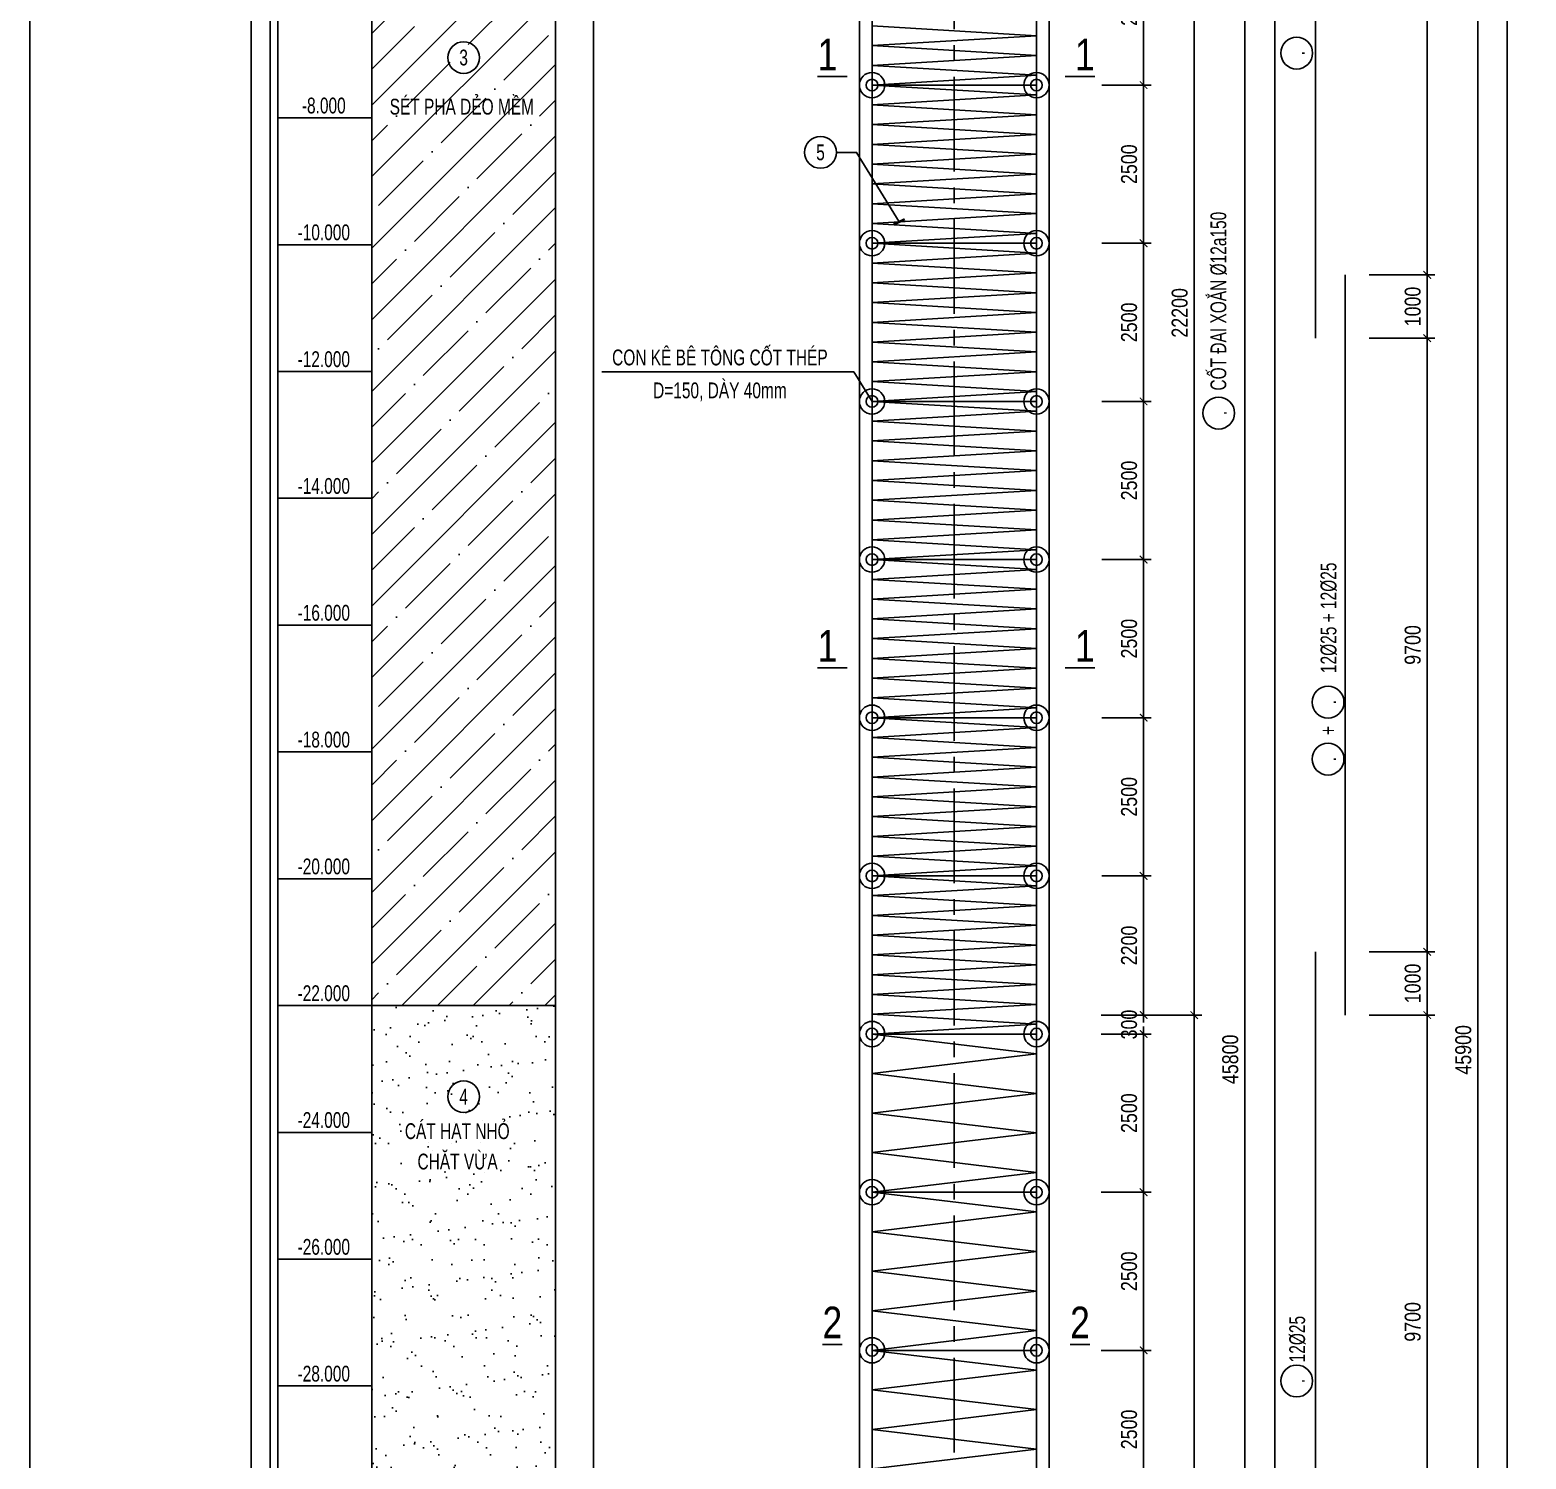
# Model space of a CAD drawing. Extents: x 171424 to 249266, y 74893 to 149166.
# Drawn here: x 216399 to 222313, y 136480 to 142127 of the extents above; entities that cross this region are included whole.
import ezdxf
from ezdxf.enums import TextEntityAlignment as Align

# ---------------------------------------------------------------- set-up
doc = ezdxf.new("R2010")
doc.units = 0
doc.header["$LTSCALE"] = 500
doc.header["$MEASUREMENT"] = 0
doc.header["$PDMODE"] = 3
doc.linetypes.add('CENTER2', pattern=[1.125, 0.75, -0.125, 0.125, -0.125])
doc.layers.get('0').update_dxf_attribs({"linetype": 'CONTINUOUS'})
doc.layers.get('DEFPOINTS').update_dxf_attribs({"linetype": 'CONTINUOUS'})
for name, color, linetype in [('01.CDC.AXIS', 160, 'CENTER2'), ('02.CDC.DIM', 1, 'CONTINUOUS'), ('03.CDC.BORDER', 3, 'CONTINUOUS'), ('05.CDC.STEEL', 4, 'CONTINUOUS'), ('06.CDC.TEXT', 2, 'CONTINUOUS'), ('10.CDC.HATCH', 9, 'CONTINUOUS'), ('11.CDC.NOTE', 8, 'CONTINUOUS'), ('CDC-KHUNGTEN', 7, 'CONTINUOUS'), ('CDC.10.HATCH', 9, 'CONTINUOUS')]:
    doc.layers.add(name, color=color, linetype=linetype)
doc.styles.add('ARIAL', font='arial.ttf', dxfattribs={"width": 0.8})
doc.dimstyles.new('DIM100-25', dxfattribs={"dimtxt": 63, "dimasz": 30, "dimexe": 30, "dimexo": 0, "dimgap": 25, "dimtad": 1, "dimdec": 0, "dimlfac": 4, "dimzin": 0, "dimdsep": 46, "dimtxsty": 'ARIAL', "dimblk": 'ARCHTICK', "dimblk1": 'ARCHTICK', "dimblk2": 'D', "dimcen": 0, "dimdle": 30, "dimclrd": 1, "dimclre": 1, "dimclrt": 2, "dimadec": 0, "dimazin": 0, "dimtfac": 1, "dimtdec": 0, "dimtix": 1, "dimtofl": 0, "dimtmove": 2, "dimatfit": 3, "dimldrblk": 'ARCHTICK', "dimfxl": 1, "dimtolj": 1, "dimtzin": 0, "dimarcsym": 0})

# ---------------------------------------------------------------- blocks, each defined once
blk = doc.blocks.new('_ArchTick')
at = {"color": 0, "linetype": 'ByBlock', "const_width": 0.15}
blk.add_lwpolyline([(-0.5, -0.5), (0.5, 0.5)], dxfattribs=at)
blk = doc.blocks.new('*D113')
at = {"layer": '02.CDC.DIM', "color": 1, "lineweight": -2, "transparency": 16777216}
for p, q in [((221001.1, 138264.2), (221001.1, 132329.2)), ((220633.9, 138234.2), (221031.1, 138234.2)), ((220633.9, 132359.2), (221031.1, 132359.2))]:
    blk.add_line(p, q, dxfattribs=at)
at = {"layer": 'DEFPOINTS', "color": 0, "transparency": 16777216}
for p in [(220633.9, 138234.2), (220633.9, 132359.2), (221001.1, 132359.2)]:
    blk.add_point(p, dxfattribs=at)
at = {"layer": '02.CDC.DIM', "color": 1, "lineweight": -2, "transparency": 16777216, "xscale": 30, "yscale": 30, "zscale": 30}
for p, rotation in [((221001.1, 138234.2), 90), ((221001.1, 132359.2), 270)]:
    blk.add_blockref('_ArchTick', p, dxfattribs=dict(at, rotation=rotation))
at = {"layer": '02.CDC.DIM', "color": 2, "transparency": 16777216, "insert": (220943.9, 135296.7), "char_height": 63, "attachment_point": 5, "rotation": 90, "style": 'ARIAL'}
blk.add_mtext('\\A1;23500', dxfattribs=at)
blk = doc.blocks.new('D')
at = {"layer": '02.CDC.DIM'}
for p, q in [((-50, -50), (50, 50)), ((-86.75, 0), (86.75, 0))]:
    blk.add_line(p, q, dxfattribs=at)
blk = doc.blocks.new('*D114')
at = {"layer": '02.CDC.DIM', "color": 1, "lineweight": -2, "transparency": 16777216}
for p, q in [((220633.9, 143784.2), (221231.1, 143784.2)), ((221201.1, 143814.2), (221201.1, 132304.2)), ((220633.9, 132334.2), (221231.1, 132334.2))]:
    blk.add_line(p, q, dxfattribs=at)
at = {"layer": 'DEFPOINTS', "color": 0, "transparency": 16777216}
for p in [(220633.9, 143784.2), (220633.9, 132334.2), (221201.1, 132334.2)]:
    blk.add_point(p, dxfattribs=at)
at = {"layer": '02.CDC.DIM', "color": 1, "lineweight": -2, "transparency": 16777216, "xscale": 30, "yscale": 30, "zscale": 30}
for p, rotation in [((221201.1, 143784.2), 90), ((221201.1, 132334.2), 270)]:
    blk.add_blockref('_ArchTick', p, dxfattribs=dict(at, rotation=rotation))
at = {"layer": '02.CDC.DIM', "color": 2, "transparency": 16777216, "insert": (221143.9, 138059.2), "char_height": 63, "attachment_point": 5, "rotation": 90, "style": 'ARIAL'}
blk.add_mtext('\\A1;45800', dxfattribs=at)
blk = doc.blocks.new('*D118')
at = {"layer": '02.CDC.DIM', "color": 1, "lineweight": -2, "transparency": 16777216}
for p, q in [((220633.9, 143784.2), (221031.1, 143784.2)), ((221001.1, 143814.2), (221001.1, 138204.2)), ((220633.9, 138234.2), (221031.1, 138234.2))]:
    blk.add_line(p, q, dxfattribs=at)
at = {"layer": 'DEFPOINTS', "color": 0, "transparency": 16777216}
for p in [(220633.9, 143784.2), (220633.9, 138234.2), (221001.1, 138234.2)]:
    blk.add_point(p, dxfattribs=at)
at = {"layer": '02.CDC.DIM', "color": 1, "lineweight": -2, "transparency": 16777216, "xscale": 30, "yscale": 30, "zscale": 30}
for p, rotation in [((221001.1, 143784.2), 90), ((221001.1, 138234.2), 270)]:
    blk.add_blockref('_ArchTick', p, dxfattribs=dict(at, rotation=rotation))
at = {"layer": '02.CDC.DIM', "color": 2, "transparency": 16777216, "insert": (220943.9, 141009.2), "char_height": 63, "attachment_point": 5, "rotation": 90, "style": 'ARIAL'}
blk.add_mtext('\\A1;22200', dxfattribs=at)
blk = doc.blocks.new('*D124')
at = {"layer": '02.CDC.DIM', "color": 1, "lineweight": -2, "transparency": 16777216}
for p, q in [((220636.4, 142534.2), (220831.1, 142534.2)), ((220801.1, 142564.2), (220801.1, 141879.2)), ((220636.4, 141909.2), (220831.1, 141909.2))]:
    blk.add_line(p, q, dxfattribs=at)
at = {"layer": 'DEFPOINTS', "color": 0, "transparency": 16777216}
for p in [(220636.4, 142534.2), (220636.4, 141909.2), (220801.1, 141909.2)]:
    blk.add_point(p, dxfattribs=at)
at = {"layer": '02.CDC.DIM', "color": 1, "lineweight": -2, "transparency": 16777216, "xscale": 30, "yscale": 30, "zscale": 30}
for p, rotation in [((220801.1, 142534.2), 90), ((220801.1, 141909.2), 270)]:
    blk.add_blockref('_ArchTick', p, dxfattribs=dict(at, rotation=rotation))
at = {"layer": '02.CDC.DIM', "color": 2, "transparency": 16777216, "insert": (220743.9, 142221.7), "char_height": 63, "attachment_point": 5, "rotation": 90, "style": 'ARIAL'}
blk.add_mtext('\\A1;2500', dxfattribs=at)
blk = doc.blocks.new('*D125')
at = {"layer": '02.CDC.DIM', "color": 1, "lineweight": -2, "transparency": 16777216}
for p, q in [((220801.1, 141939.2), (220801.1, 141254.2)), ((220636.4, 141909.2), (220831.1, 141909.2)), ((220636.4, 141284.2), (220831.1, 141284.2))]:
    blk.add_line(p, q, dxfattribs=at)
at = {"layer": 'DEFPOINTS', "color": 0, "transparency": 16777216}
for p in [(220636.4, 141909.2), (220636.4, 141284.2), (220801.1, 141284.2)]:
    blk.add_point(p, dxfattribs=at)
at = {"layer": '02.CDC.DIM', "color": 1, "lineweight": -2, "transparency": 16777216, "xscale": 30, "yscale": 30, "zscale": 30}
for p, rotation in [((220801.1, 141909.2), 90), ((220801.1, 141284.2), 270)]:
    blk.add_blockref('_ArchTick', p, dxfattribs=dict(at, rotation=rotation))
at = {"layer": '02.CDC.DIM', "color": 2, "transparency": 16777216, "insert": (220743.9, 141596.7), "char_height": 63, "attachment_point": 5, "rotation": 90, "style": 'ARIAL'}
blk.add_mtext('\\A1;2500', dxfattribs=at)
blk = doc.blocks.new('*D126')
at = {"layer": '02.CDC.DIM', "color": 1, "lineweight": -2, "transparency": 16777216}
for p, q in [((220636.4, 141284.2), (220831.1, 141284.2)), ((220801.1, 141314.2), (220801.1, 140629.2)), ((220636.4, 140659.2), (220831.1, 140659.2))]:
    blk.add_line(p, q, dxfattribs=at)
at = {"layer": 'DEFPOINTS', "color": 0, "transparency": 16777216}
for p in [(220636.4, 141284.2), (220636.4, 140659.2), (220801.1, 140659.2)]:
    blk.add_point(p, dxfattribs=at)
at = {"layer": '02.CDC.DIM', "color": 1, "lineweight": -2, "transparency": 16777216, "xscale": 30, "yscale": 30, "zscale": 30}
for p, rotation in [((220801.1, 141284.2), 90), ((220801.1, 140659.2), 270)]:
    blk.add_blockref('_ArchTick', p, dxfattribs=dict(at, rotation=rotation))
at = {"layer": '02.CDC.DIM', "color": 2, "transparency": 16777216, "insert": (220743.9, 140971.7), "char_height": 63, "attachment_point": 5, "rotation": 90, "style": 'ARIAL'}
blk.add_mtext('\\A1;2500', dxfattribs=at)
blk = doc.blocks.new('*D127')
at = {"layer": '02.CDC.DIM', "color": 1, "lineweight": -2, "transparency": 16777216}
for p, q in [((220801.1, 140689.2), (220801.1, 140004.2)), ((220636.4, 140659.2), (220831.1, 140659.2)), ((220636.4, 140034.2), (220831.1, 140034.2))]:
    blk.add_line(p, q, dxfattribs=at)
at = {"layer": 'DEFPOINTS', "color": 0, "transparency": 16777216}
for p in [(220636.4, 140659.2), (220636.4, 140034.2), (220801.1, 140034.2)]:
    blk.add_point(p, dxfattribs=at)
at = {"layer": '02.CDC.DIM', "color": 1, "lineweight": -2, "transparency": 16777216, "xscale": 30, "yscale": 30, "zscale": 30}
for p, rotation in [((220801.1, 140659.2), 90), ((220801.1, 140034.2), 270)]:
    blk.add_blockref('_ArchTick', p, dxfattribs=dict(at, rotation=rotation))
at = {"layer": '02.CDC.DIM', "color": 2, "transparency": 16777216, "insert": (220743.9, 140346.7), "char_height": 63, "attachment_point": 5, "rotation": 90, "style": 'ARIAL'}
blk.add_mtext('\\A1;2500', dxfattribs=at)
blk = doc.blocks.new('*D128')
at = {"layer": '02.CDC.DIM', "color": 1, "lineweight": -2, "transparency": 16777216}
for p, q in [((220801.1, 140064.2), (220801.1, 139379.2)), ((220636.4, 140034.2), (220831.1, 140034.2)), ((220636.4, 139409.2), (220831.1, 139409.2))]:
    blk.add_line(p, q, dxfattribs=at)
at = {"layer": 'DEFPOINTS', "color": 0, "transparency": 16777216}
for p in [(220636.4, 140034.2), (220636.4, 139409.2), (220801.1, 139409.2)]:
    blk.add_point(p, dxfattribs=at)
at = {"layer": '02.CDC.DIM', "color": 1, "lineweight": -2, "transparency": 16777216, "xscale": 30, "yscale": 30, "zscale": 30}
for p, rotation in [((220801.1, 140034.2), 90), ((220801.1, 139409.2), 270)]:
    blk.add_blockref('_ArchTick', p, dxfattribs=dict(at, rotation=rotation))
at = {"layer": '02.CDC.DIM', "color": 2, "transparency": 16777216, "insert": (220743.9, 139721.7), "char_height": 63, "attachment_point": 5, "rotation": 90, "style": 'ARIAL'}
blk.add_mtext('\\A1;2500', dxfattribs=at)
blk = doc.blocks.new('*D129')
at = {"layer": '02.CDC.DIM', "color": 1, "lineweight": -2, "transparency": 16777216}
for p, q in [((220636.4, 139409.2), (220831.1, 139409.2)), ((220801.1, 139439.2), (220801.1, 138754.2)), ((220636.4, 138784.2), (220831.1, 138784.2))]:
    blk.add_line(p, q, dxfattribs=at)
at = {"layer": 'DEFPOINTS', "color": 0, "transparency": 16777216}
for p in [(220636.4, 139409.2), (220636.4, 138784.2), (220801.1, 138784.2)]:
    blk.add_point(p, dxfattribs=at)
at = {"layer": '02.CDC.DIM', "color": 1, "lineweight": -2, "transparency": 16777216, "xscale": 30, "yscale": 30, "zscale": 30}
for p, rotation in [((220801.1, 139409.2), 90), ((220801.1, 138784.2), 270)]:
    blk.add_blockref('_ArchTick', p, dxfattribs=dict(at, rotation=rotation))
at = {"layer": '02.CDC.DIM', "color": 2, "transparency": 16777216, "insert": (220743.9, 139096.7), "char_height": 63, "attachment_point": 5, "rotation": 90, "style": 'ARIAL'}
blk.add_mtext('\\A1;2500', dxfattribs=at)
blk = doc.blocks.new('*D130')
at = {"layer": '02.CDC.DIM', "color": 1, "lineweight": -2, "transparency": 16777216}
for p, q in [((220801.1, 138814.2), (220801.1, 138204.2)), ((220636.4, 138784.2), (220831.1, 138784.2)), ((220633.9, 138234.2), (220831.1, 138234.2))]:
    blk.add_line(p, q, dxfattribs=at)
at = {"layer": 'DEFPOINTS', "color": 0, "transparency": 16777216}
for p in [(220636.4, 138784.2), (220633.9, 138234.2), (220801.1, 138234.2)]:
    blk.add_point(p, dxfattribs=at)
at = {"layer": '02.CDC.DIM', "color": 1, "lineweight": -2, "transparency": 16777216, "xscale": 30, "yscale": 30, "zscale": 30}
for p, rotation in [((220801.1, 138784.2), 90), ((220801.1, 138234.2), 270)]:
    blk.add_blockref('_ArchTick', p, dxfattribs=dict(at, rotation=rotation))
at = {"layer": '02.CDC.DIM', "color": 2, "transparency": 16777216, "insert": (220743.9, 138509.2), "char_height": 63, "attachment_point": 5, "rotation": 90, "style": 'ARIAL'}
blk.add_mtext('\\A1;2200', dxfattribs=at)
blk = doc.blocks.new('*D131')
at = {"layer": '02.CDC.DIM', "color": 1, "lineweight": -2, "transparency": 16777216}
for p, q in [((220801.1, 138234.2), (220801.1, 138264.2)), ((220633.9, 138234.2), (220831.1, 138234.2)), ((220633.9, 138159.2), (220831.1, 138159.2)), ((220801.1, 138159.2), (220801.1, 138129.2))]:
    blk.add_line(p, q, dxfattribs=at)
at = {"layer": 'DEFPOINTS', "color": 0, "transparency": 16777216}
for p in [(220633.9, 138234.2), (220633.9, 138159.2), (220801.1, 138159.2)]:
    blk.add_point(p, dxfattribs=at)
at = {"layer": '02.CDC.DIM', "color": 1, "lineweight": -2, "transparency": 16777216, "xscale": 30, "yscale": 30, "zscale": 30}
for p, rotation in [((220801.1, 138234.2), 270), ((220801.1, 138159.2), 90)]:
    blk.add_blockref('_ArchTick', p, dxfattribs=dict(at, rotation=rotation))
at = {"layer": '02.CDC.DIM', "color": 2, "transparency": 16777216, "insert": (220743.9, 138196.7), "char_height": 63, "attachment_point": 5, "rotation": 90, "style": 'ARIAL'}
blk.add_mtext('\\A1;300', dxfattribs=at)
blk = doc.blocks.new('*D132')
at = {"layer": '02.CDC.DIM', "color": 1, "lineweight": -2, "transparency": 16777216}
for p, q in [((220633.9, 138159.2), (220831.1, 138159.2)), ((220801.1, 138189.2), (220801.1, 137504.2)), ((220633.9, 137534.2), (220831.1, 137534.2))]:
    blk.add_line(p, q, dxfattribs=at)
at = {"layer": 'DEFPOINTS', "color": 0, "transparency": 16777216}
for p in [(220633.9, 138159.2), (220633.9, 137534.2), (220801.1, 137534.2)]:
    blk.add_point(p, dxfattribs=at)
at = {"layer": '02.CDC.DIM', "color": 1, "lineweight": -2, "transparency": 16777216, "xscale": 30, "yscale": 30, "zscale": 30}
for p, rotation in [((220801.1, 138159.2), 90), ((220801.1, 137534.2), 270)]:
    blk.add_blockref('_ArchTick', p, dxfattribs=dict(at, rotation=rotation))
at = {"layer": '02.CDC.DIM', "color": 2, "transparency": 16777216, "insert": (220743.9, 137846.7), "char_height": 63, "attachment_point": 5, "rotation": 90, "style": 'ARIAL'}
blk.add_mtext('\\A1;2500', dxfattribs=at)
blk = doc.blocks.new('*D133')
at = {"layer": '02.CDC.DIM', "color": 1, "lineweight": -2, "transparency": 16777216}
for p, q in [((220801.1, 137564.2), (220801.1, 136879.2)), ((220633.9, 137534.2), (220831.1, 137534.2)), ((220633.9, 136909.2), (220831.1, 136909.2))]:
    blk.add_line(p, q, dxfattribs=at)
at = {"layer": 'DEFPOINTS', "color": 0, "transparency": 16777216}
for p in [(220633.9, 137534.2), (220633.9, 136909.2), (220801.1, 136909.2)]:
    blk.add_point(p, dxfattribs=at)
at = {"layer": '02.CDC.DIM', "color": 1, "lineweight": -2, "transparency": 16777216, "xscale": 30, "yscale": 30, "zscale": 30}
for p, rotation in [((220801.1, 137534.2), 90), ((220801.1, 136909.2), 270)]:
    blk.add_blockref('_ArchTick', p, dxfattribs=dict(at, rotation=rotation))
at = {"layer": '02.CDC.DIM', "color": 2, "transparency": 16777216, "insert": (220743.9, 137221.7), "char_height": 63, "attachment_point": 5, "rotation": 90, "style": 'ARIAL'}
blk.add_mtext('\\A1;2500', dxfattribs=at)
blk = doc.blocks.new('*D134')
at = {"layer": '02.CDC.DIM', "color": 1, "lineweight": -2, "transparency": 16777216}
for p, q in [((220633.9, 136909.2), (220831.1, 136909.2)), ((220801.1, 136939.2), (220801.1, 136254.2)), ((220633.9, 136284.2), (220831.1, 136284.2))]:
    blk.add_line(p, q, dxfattribs=at)
at = {"layer": 'DEFPOINTS', "color": 0, "transparency": 16777216}
for p in [(220633.9, 136909.2), (220633.9, 136284.2), (220801.1, 136284.2)]:
    blk.add_point(p, dxfattribs=at)
at = {"layer": '02.CDC.DIM', "color": 1, "lineweight": -2, "transparency": 16777216, "xscale": 30, "yscale": 30, "zscale": 30}
for p, rotation in [((220801.1, 136909.2), 90), ((220801.1, 136284.2), 270)]:
    blk.add_blockref('_ArchTick', p, dxfattribs=dict(at, rotation=rotation))
at = {"layer": '02.CDC.DIM', "color": 2, "transparency": 16777216, "insert": (220743.9, 136596.7), "char_height": 63, "attachment_point": 5, "rotation": 90, "style": 'ARIAL'}
blk.add_mtext('\\A1;2500', dxfattribs=at)
blk = doc.blocks.new('*D155')
at = {"layer": '02.CDC.DIM', "color": 1, "lineweight": -2, "transparency": 16777216}
for p, q in [((221692.5, 143834.2), (222152.2, 143834.2)), ((222122.2, 143864.2), (222122.2, 132329.2)), ((221692.5, 132359.2), (222152.2, 132359.2))]:
    blk.add_line(p, q, dxfattribs=at)
at = {"layer": 'DEFPOINTS', "color": 0, "transparency": 16777216}
for p in [(221692.5, 143834.2), (221692.5, 132359.2), (222122.2, 132359.2)]:
    blk.add_point(p, dxfattribs=at)
at = {"layer": '02.CDC.DIM', "color": 1, "lineweight": -2, "transparency": 16777216, "xscale": 30, "yscale": 30, "zscale": 30}
for p, rotation in [((222122.2, 143834.2), 90), ((222122.2, 132359.2), 270)]:
    blk.add_blockref('_ArchTick', p, dxfattribs=dict(at, rotation=rotation))
at = {"layer": '02.CDC.DIM', "color": 2, "transparency": 16777216, "insert": (222065, 138096.7), "char_height": 63, "attachment_point": 5, "rotation": 90, "style": 'ARIAL'}
blk.add_mtext('\\A1;45900', dxfattribs=at)
blk = doc.blocks.new('*D156')
at = {"layer": '02.CDC.DIM', "color": 1, "lineweight": -2, "transparency": 16777216}
for p, q in [((221922.2, 138264.2), (221922.2, 135779.2)), ((221692.5, 138234.2), (221952.2, 138234.2)), ((221692.5, 135809.2), (221952.2, 135809.2))]:
    blk.add_line(p, q, dxfattribs=at)
at = {"layer": 'DEFPOINTS', "color": 0, "transparency": 16777216}
for p in [(221692.5, 138234.2), (221692.5, 135809.2), (221922.2, 135809.2)]:
    blk.add_point(p, dxfattribs=at)
at = {"layer": '02.CDC.DIM', "color": 1, "lineweight": -2, "transparency": 16777216, "xscale": 30, "yscale": 30, "zscale": 30}
for p, rotation in [((221922.2, 138234.2), 90), ((221922.2, 135809.2), 270)]:
    blk.add_blockref('_ArchTick', p, dxfattribs=dict(at, rotation=rotation))
at = {"layer": '02.CDC.DIM', "color": 2, "transparency": 16777216, "insert": (221865, 137021.7), "char_height": 63, "attachment_point": 5, "rotation": 90, "style": 'ARIAL'}
blk.add_mtext('\\A1;9700', dxfattribs=at)
blk = doc.blocks.new('*D157')
at = {"layer": '02.CDC.DIM', "color": 1, "lineweight": -2, "transparency": 16777216}
for p, q in [((221922.2, 138204.2), (221922.2, 138514.2)), ((221692.5, 138484.2), (221952.2, 138484.2)), ((221692.5, 138234.2), (221952.2, 138234.2))]:
    blk.add_line(p, q, dxfattribs=at)
at = {"layer": 'DEFPOINTS', "color": 0, "transparency": 16777216}
for p in [(221692.5, 138484.2), (221922.2, 138484.2), (221692.5, 138234.2)]:
    blk.add_point(p, dxfattribs=at)
at = {"layer": '02.CDC.DIM', "color": 1, "lineweight": -2, "transparency": 16777216, "xscale": 30, "yscale": 30, "zscale": 30}
for p, rotation in [((221922.2, 138484.2), 90), ((221922.2, 138234.2), 270)]:
    blk.add_blockref('_ArchTick', p, dxfattribs=dict(at, rotation=rotation))
at = {"layer": '02.CDC.DIM', "color": 2, "transparency": 16777216, "insert": (221865, 138359.2), "char_height": 63, "attachment_point": 5, "rotation": 90, "style": 'ARIAL'}
blk.add_mtext('\\A1;1000', dxfattribs=at)
blk = doc.blocks.new('*D158')
at = {"layer": '02.CDC.DIM', "color": 1, "lineweight": -2, "transparency": 16777216}
for p, q in [((221922.2, 138454.2), (221922.2, 140939.2)), ((221692.5, 140909.2), (221952.2, 140909.2)), ((221692.5, 138484.2), (221952.2, 138484.2))]:
    blk.add_line(p, q, dxfattribs=at)
at = {"layer": 'DEFPOINTS', "color": 0, "transparency": 16777216}
for p in [(221692.5, 140909.2), (221922.2, 140909.2), (221692.5, 138484.2)]:
    blk.add_point(p, dxfattribs=at)
at = {"layer": '02.CDC.DIM', "color": 1, "lineweight": -2, "transparency": 16777216, "xscale": 30, "yscale": 30, "zscale": 30}
for p, rotation in [((221922.2, 140909.2), 90), ((221922.2, 138484.2), 270)]:
    blk.add_blockref('_ArchTick', p, dxfattribs=dict(at, rotation=rotation))
at = {"layer": '02.CDC.DIM', "color": 2, "transparency": 16777216, "insert": (221865, 139696.7), "char_height": 63, "attachment_point": 5, "rotation": 90, "style": 'ARIAL'}
blk.add_mtext('\\A1;9700', dxfattribs=at)
blk = doc.blocks.new('*D159')
at = {"layer": '02.CDC.DIM', "color": 1, "lineweight": -2, "transparency": 16777216}
for p, q in [((221922.2, 140879.2), (221922.2, 141189.2)), ((221692.5, 141159.2), (221952.2, 141159.2)), ((221692.5, 140909.2), (221952.2, 140909.2))]:
    blk.add_line(p, q, dxfattribs=at)
at = {"layer": 'DEFPOINTS', "color": 0, "transparency": 16777216}
for p in [(221692.5, 141159.2), (221922.2, 141159.2), (221692.5, 140909.2)]:
    blk.add_point(p, dxfattribs=at)
at = {"layer": '02.CDC.DIM', "color": 1, "lineweight": -2, "transparency": 16777216, "xscale": 30, "yscale": 30, "zscale": 30}
for p, rotation in [((221922.2, 141159.2), 90), ((221922.2, 140909.2), 270)]:
    blk.add_blockref('_ArchTick', p, dxfattribs=dict(at, rotation=rotation))
at = {"layer": '02.CDC.DIM', "color": 2, "transparency": 16777216, "insert": (221865, 141034.2), "char_height": 63, "attachment_point": 5, "rotation": 90, "style": 'ARIAL'}
blk.add_mtext('\\A1;1000', dxfattribs=at)
blk = doc.blocks.new('*D160')
at = {"layer": '02.CDC.DIM', "color": 1, "lineweight": -2, "transparency": 16777216}
for p, q in [((221692.5, 143834.2), (221952.2, 143834.2)), ((221922.2, 141129.2), (221922.2, 143864.2)), ((221692.5, 141159.2), (221952.2, 141159.2))]:
    blk.add_line(p, q, dxfattribs=at)
at = {"layer": 'DEFPOINTS', "color": 0, "transparency": 16777216}
for p in [(221692.5, 143834.2), (221922.2, 143834.2), (221692.5, 141159.2)]:
    blk.add_point(p, dxfattribs=at)
at = {"layer": '02.CDC.DIM', "color": 1, "lineweight": -2, "transparency": 16777216, "xscale": 30, "yscale": 30, "zscale": 30}
for p, rotation in [((221922.2, 143834.2), 90), ((221922.2, 141159.2), 270)]:
    blk.add_blockref('_ArchTick', p, dxfattribs=dict(at, rotation=rotation))
at = {"layer": '02.CDC.DIM', "color": 2, "transparency": 16777216, "insert": (221865, 142496.7), "char_height": 63, "attachment_point": 5, "rotation": 90, "style": 'ARIAL'}
blk.add_mtext('\\A1;10700', dxfattribs=at)
blk = doc.blocks.new('KHUNG A1')
at = {"layer": 'CDC-KHUNGTEN'}
blk.add_lwpolyline([(10366.22, 712.17), (10366.22, 1278.17), (9655.22, 1278.17), (9655.22, 712.17)], close=True, dxfattribs=at)
at = {"layer": 'CDC.10.HATCH', "color": 8}
blk.add_lwpolyline([(9652.22, 709.17), (10447.22, 709.17), (10447.22, 1281.17), (9652.22, 1281.17)], close=True, dxfattribs=at)
at = {"layer": 'DEFPOINTS', "color": 1}
blk.add_lwpolyline([(9617.22, 698.17), (9617.22, 1292.17), (10458.22, 1292.17), (10458.22, 698.17), (9617.22, 698.17)], close=True, dxfattribs=at)

msp = doc.modelspace()

# ---------------------------------------------------------------- hatches: boundary and pattern name
at = {"layer": '10.CDC.HATCH'}
h = msp.add_hatch(dxfattribs=at)
h.set_pattern_fill('ANSI35', color=256, scale=800, style=0)
h.set_pattern_definition([(45, (135081.08, 5703.99), (-141.42136, 141.42136), []), (45, (135222.5, 5703.99), (-141.42136, 141.42136), [250, -50, 0, -50])])
h.paths.add_polyline_path([(217750.18, 138271.74), (218476.64, 138271.74), (218476.64, 142378.5), (217750.18, 142378.5)])
h.paths.add_polyline_path([(218080.44, 141969.92), (218146.37, 141969.92), (218146.37, 142065.72), (218080.44, 142065.72)], flags=24)
h.paths.add_polyline_path([(217801.21, 141771.93), (218411.39, 141771.93), (218411.39, 141890.94), (217801.21, 141890.94)], flags=24)
h = msp.add_hatch(dxfattribs=at)
h.set_pattern_fill('AR-SAND', color=256, scale=80, style=0)
h.set_pattern_definition([(37.5, (135081.08, 5703.99), (-5.03947, 154.1459), [0, -121.6, 0, -136, 0, -130]), (7.5, (135081.08, 5703.99), (141.58214, 225.77169), [0, -65.6, 0, -109.6, 0, -42]), (327.5, (134982.68, 5703.99), (249.13135, 0.45272), [0, -40, 0, -144, 0, -188]), (317.5, (134982.68, 5704), (240.49013, 70.21405), [0, -20, 0, -94.4, 0, -108])])
h.paths.add_polyline_path([(217750.18, 133761.52), (218476.64, 133761.52), (218476.64, 138271.74), (217750.18, 138271.74)])
h.paths.add_polyline_path([(218080.79, 137864.61), (218146.03, 137864.61), (218146.03, 137958.36), (218080.79, 137958.36)], flags=24)
h.paths.add_polyline_path([(217908.02, 137587.24), (218271.25, 137587.24), (218271.25, 137725.43), (217908.02, 137725.43)], flags=24)
h.paths.add_polyline_path([(217858.02, 137707.24), (218318.33, 137707.24), (218318.33, 137845.43), (217858.02, 137845.43)], flags=24)

# ---------------------------------------------------------------- linework, layer by layer
at = {"layer": '01.CDC.AXIS'}
msp.add_line((220052.65, 144192.55), (220052.65, 132219.24), dxfattribs=at)
at = {"layer": '03.CDC.BORDER'}
for p, q in [((217750.18, 145355.41), (217750.18, 131255.83)), ((221319.37, 144895.41), (221319.37, 131255.83)), ((222237.88, 144895.41), (222237.88, 131255.83)), ((219677.65, 141909.24), (219677.65, 142534.24)), ((220427.65, 141909.24), (220427.65, 142534.24)), ((219677.65, 141284.24), (219677.65, 141909.24)), ((220427.65, 141284.24), (220427.65, 141909.24)), ((217379.12, 141779.7), (217750.18, 141779.7)), ((219677.65, 140659.24), (219677.65, 141284.24)), ((220427.65, 140659.24), (220427.65, 141284.24)), ((217379.12, 141278.56), (217750.18, 141278.56)), ((217379.12, 140777.42), (217750.18, 140777.42)), ((219677.65, 140034.24), (219677.65, 140659.24)), ((220427.65, 140034.24), (220427.65, 140659.24)), ((217379.12, 140276.29), (217750.18, 140276.29)), ((219677.65, 139409.24), (219677.65, 140034.24)), ((220427.65, 139409.24), (220427.65, 140034.24)), ((217379.12, 139775.15), (217750.18, 139775.15)), ((219677.65, 138784.24), (219677.65, 139409.24)), ((220427.65, 138784.24), (220427.65, 139409.24)), ((217379.12, 139274.02), (217750.18, 139274.02)), ((217379.12, 138772.88), (217750.18, 138772.88)), ((219677.65, 138159.24), (219677.65, 138784.24)), ((220427.65, 138159.24), (220427.65, 138784.24)), ((217379.12, 138271.74), (217750.18, 138271.74)), ((218476.64, 138271.74), (217750.18, 138271.74)), ((219677.65, 137534.24), (219677.65, 138159.24)), ((220427.65, 137534.24), (220427.65, 138159.24)), ((217379.12, 137770.61), (217750.18, 137770.61)), ((219677.65, 136909.24), (219677.65, 137534.24)), ((220427.65, 136909.24), (220427.65, 137534.24)), ((217379.12, 137269.47), (217750.18, 137269.47)), ((219677.65, 136284.24), (219677.65, 136909.24)), ((220427.65, 136284.24), (220427.65, 136909.24)), ((217379.12, 136768.33), (217750.18, 136768.33))]:
    msp.add_line(p, q, dxfattribs=at)
for points in [[(217379.12, 145355.41), (218476.64, 145355.41), (218476.64, 131255.83), (217379.12, 131255.83)], [(218626.64, 145355.41), (222237.88, 145355.41), (222237.88, 131255.83), (218626.64, 131255.83)]]:
    msp.add_lwpolyline(points, close=True, dxfattribs=at)
for centre, radius in [((219727.65, 141909.24), 50), ((219727.65, 141909.24), 23.06), ((220377.65, 141909.24), 50), ((220377.65, 141909.24), 23.06), ((219727.65, 141284.24), 50), ((219727.65, 141284.24), 23.06), ((220377.65, 141284.24), 50), ((220377.65, 141284.24), 23.06), ((219727.65, 140659.24), 50), ((220377.65, 140659.24), 50), ((219727.65, 140659.24), 23.06), ((220377.65, 140659.24), 23.06), ((219727.65, 140034.24), 50), ((219727.65, 140034.24), 23.06), ((220377.65, 140034.24), 50), ((220377.65, 140034.24), 23.06), ((219727.65, 139409.24), 50), ((220377.65, 139409.24), 50), ((219727.65, 139409.24), 23.06), ((220377.65, 139409.24), 23.06), ((219727.65, 138784.24), 50), ((219727.65, 138784.24), 23.06), ((220377.65, 138784.24), 50), ((220377.65, 138784.24), 23.06), ((219727.65, 138159.24), 50), ((220377.65, 138159.24), 50), ((219727.65, 138159.24), 23.06), ((220377.65, 138159.24), 23.06), ((219727.65, 137534.24), 50), ((219727.65, 137534.24), 23.06), ((220377.65, 137534.24), 50), ((220377.65, 137534.24), 23.06), ((219727.65, 136909.24), 50), ((219727.65, 136909.24), 23.06), ((220377.65, 136909.24), 50), ((220377.65, 136909.24), 23.06)]:
    msp.add_circle(centre, radius, dxfattribs=at)
at = {"layer": '05.CDC.STEEL'}
for p, q in [((221480.03, 140909.24), (221480.03, 143834.24)), ((219727.65, 141909.24), (219727.65, 142534.24)), ((220377.65, 141909.24), (220377.65, 142534.24)), ((220377.65, 142104.56), (219727.65, 142065.49)), ((220377.65, 142026.43), (219727.65, 141987.37)), ((220377.65, 141948.31), (219727.65, 141909.24)), ((219727.65, 141909.24), (220377.65, 141909.24)), ((219727.65, 141284.24), (219727.65, 141909.24)), ((219727.65, 141909.24), (220377.65, 141909.24)), ((220377.65, 141284.24), (220377.65, 141909.24)), ((220377.65, 141870.18), (219727.65, 141831.12)), ((220377.65, 141792.06), (219727.65, 141752.99)), ((220377.65, 141713.93), (219727.65, 141674.87)), ((220377.65, 141635.81), (219727.65, 141596.74)), ((220377.65, 141557.68), (219727.65, 141518.62)), ((220377.65, 141479.56), (219727.65, 141440.49)), ((220377.65, 141401.43), (219727.65, 141362.37)), ((220377.65, 141323.31), (219727.65, 141284.24)), ((219727.65, 141284.24), (220377.65, 141284.24)), ((219727.65, 140659.24), (219727.65, 141284.24)), ((219727.65, 141284.24), (220377.65, 141284.24)), ((220377.65, 140659.24), (220377.65, 141284.24)), ((220377.65, 141245.18), (219727.65, 141206.12)), ((220377.65, 141167.06), (219727.65, 141127.99)), ((221597.69, 138234.24), (221597.69, 141159.24)), ((220377.65, 141088.93), (219727.65, 141049.87)), ((220377.65, 141010.81), (219727.65, 140971.74)), ((220377.65, 140932.68), (219727.65, 140893.62)), ((220377.65, 140854.56), (219727.65, 140815.49)), ((220377.65, 140776.43), (219727.65, 140737.37)), ((220377.65, 140698.31), (219727.65, 140659.24)), ((219727.65, 140659.24), (220377.65, 140659.24)), ((219727.65, 140034.24), (219727.65, 140659.24)), ((219727.65, 140659.24), (220377.65, 140659.24)), ((220377.65, 140034.24), (220377.65, 140659.24)), ((220377.65, 140620.18), (219727.65, 140581.12)), ((220377.65, 140542.06), (219727.65, 140502.99)), ((220377.65, 140463.93), (219727.65, 140424.87)), ((220377.65, 140385.81), (219727.65, 140346.74)), ((220377.65, 140307.68), (219727.65, 140268.62)), ((220377.65, 140229.56), (219727.65, 140190.49)), ((220377.65, 140151.43), (219727.65, 140112.37)), ((220377.65, 140073.31), (219727.65, 140034.24)), ((219727.65, 140034.24), (220377.65, 140034.24)), ((219727.65, 139409.24), (219727.65, 140034.24)), ((219727.65, 140034.24), (220377.65, 140034.24)), ((220377.65, 139995.18), (219727.65, 139956.12)), ((220377.65, 139409.24), (220377.65, 140034.24)), ((220377.65, 139917.06), (219727.65, 139877.99)), ((220377.65, 139838.93), (219727.65, 139799.87)), ((220377.65, 139760.81), (219727.65, 139721.74)), ((220377.65, 139682.68), (219727.65, 139643.62)), ((220377.65, 139604.56), (219727.65, 139565.49)), ((220377.65, 139526.43), (219727.65, 139487.37)), ((220377.65, 139448.31), (219727.65, 139409.24)), ((219727.65, 139409.24), (220377.65, 139409.24)), ((219727.65, 138784.24), (219727.65, 139409.24)), ((219727.65, 139409.24), (220377.65, 139409.24)), ((220377.65, 138784.24), (220377.65, 139409.24)), ((220377.65, 139370.18), (219727.65, 139331.12)), ((220377.65, 139292.06), (219727.65, 139252.99)), ((220377.65, 139213.93), (219727.65, 139174.87)), ((220377.65, 139135.81), (219727.65, 139096.74)), ((220377.65, 139057.68), (219727.65, 139018.62)), ((220377.65, 138979.56), (219727.65, 138940.49)), ((220377.65, 138901.43), (219727.65, 138862.37)), ((220377.65, 138823.31), (219727.65, 138784.24)), ((219727.65, 138784.24), (220377.65, 138784.24)), ((219727.65, 138159.24), (219727.65, 138784.24)), ((219727.65, 138784.24), (220377.65, 138784.24)), ((220377.65, 138745.18), (219727.65, 138706.12)), ((220377.65, 138159.24), (220377.65, 138784.24)), ((220377.65, 138667.06), (219727.65, 138627.99)), ((220377.65, 138588.93), (219727.65, 138549.87)), ((220377.65, 138510.81), (219727.65, 138471.74)), ((221480.03, 135559.24), (221480.03, 138484.24)), ((220377.65, 138432.68), (219727.65, 138393.62)), ((220377.65, 138354.56), (219727.65, 138315.49)), ((220377.65, 138276.43), (219727.65, 138237.37)), ((220377.65, 138198.31), (219727.65, 138159.24)), ((219727.65, 138159.24), (220377.65, 138159.24)), ((219727.65, 137534.24), (219727.65, 138159.24)), ((219727.65, 138159.24), (220377.65, 138159.24)), ((220377.65, 137534.24), (220377.65, 138159.24)), ((220377.65, 138081.12), (219727.65, 138002.99)), ((220377.65, 137924.87), (219727.65, 137846.74)), ((220377.65, 137768.62), (219727.65, 137690.49)), ((220377.65, 137612.37), (219727.65, 137534.24)), ((219727.65, 137534.24), (220377.65, 137534.24)), ((219727.65, 136909.24), (219727.65, 137534.24)), ((219727.65, 137534.24), (220377.65, 137534.24)), ((220377.65, 136909.24), (220377.65, 137534.24)), ((220377.65, 137456.12), (219727.65, 137377.99)), ((220377.65, 137299.87), (219727.65, 137221.74)), ((220377.65, 137143.62), (219727.65, 137065.49)), ((220377.65, 136987.37), (219727.65, 136909.24)), ((219727.65, 136909.24), (220377.65, 136909.24)), ((219727.65, 136284.24), (219727.65, 136909.24)), ((219727.65, 136909.24), (220377.65, 136909.24)), ((220377.65, 136284.24), (220377.65, 136909.24)), ((220377.65, 136831.12), (219727.65, 136752.99)), ((220377.65, 136674.87), (219727.65, 136596.74)), ((220377.65, 136518.62), (219727.65, 136440.49))]:
    msp.add_line(p, q, dxfattribs=at)
at = {"layer": '10.CDC.HATCH'}
for p, q in [((219727.65, 142143.62), (220377.65, 142104.56)), ((219727.65, 142065.49), (220377.65, 142026.43)), ((219727.65, 141987.37), (220377.65, 141948.31)), ((219727.65, 141909.24), (220377.65, 141870.18)), ((219727.65, 141831.12), (220377.65, 141792.06)), ((219727.65, 141752.99), (220377.65, 141713.93)), ((219727.65, 141674.87), (220377.65, 141635.81)), ((219727.65, 141596.74), (220377.65, 141557.68)), ((219727.65, 141518.62), (220377.65, 141479.56)), ((219727.65, 141440.49), (220377.65, 141401.43)), ((219727.65, 141362.37), (220377.65, 141323.31)), ((219727.65, 141284.24), (220377.65, 141245.18)), ((219727.65, 141206.12), (220377.65, 141167.06)), ((219727.65, 141127.99), (220377.65, 141088.93)), ((219727.65, 141049.87), (220377.65, 141010.81)), ((219727.65, 140971.74), (220377.65, 140932.68)), ((219727.65, 140893.62), (220377.65, 140854.56)), ((219727.65, 140815.49), (220377.65, 140776.43)), ((219727.65, 140737.37), (220377.65, 140698.31)), ((219727.65, 140659.24), (220377.65, 140620.18)), ((219727.65, 140581.12), (220377.65, 140542.06)), ((219727.65, 140502.99), (220377.65, 140463.93)), ((219727.65, 140424.87), (220377.65, 140385.81)), ((219727.65, 140346.74), (220377.65, 140307.68)), ((219727.65, 140268.62), (220377.65, 140229.56)), ((219727.65, 140190.49), (220377.65, 140151.43)), ((219727.65, 140112.37), (220377.65, 140073.31)), ((219727.65, 140034.24), (220377.65, 139995.18)), ((219727.65, 139956.12), (220377.65, 139917.06)), ((219727.65, 139877.99), (220377.65, 139838.93)), ((219727.65, 139799.87), (220377.65, 139760.81)), ((219727.65, 139721.74), (220377.65, 139682.68)), ((219727.65, 139643.62), (220377.65, 139604.56)), ((219727.65, 139565.49), (220377.65, 139526.43)), ((219727.65, 139487.37), (220377.65, 139448.31)), ((219727.65, 139409.24), (220377.65, 139370.18)), ((219727.65, 139331.12), (220377.65, 139292.06)), ((219727.65, 139252.99), (220377.65, 139213.93)), ((219727.65, 139174.87), (220377.65, 139135.81)), ((219727.65, 139096.74), (220377.65, 139057.68)), ((219727.65, 139018.62), (220377.65, 138979.56)), ((219727.65, 138940.49), (220377.65, 138901.43)), ((219727.65, 138862.37), (220377.65, 138823.31)), ((219727.65, 138784.24), (220377.65, 138745.18)), ((219727.65, 138706.12), (220377.65, 138667.06)), ((219727.65, 138627.99), (220377.65, 138588.93)), ((219727.65, 138549.87), (220377.65, 138510.81)), ((219727.65, 138471.74), (220377.65, 138432.68)), ((219727.65, 138393.62), (220377.65, 138354.56)), ((219727.65, 138315.49), (220377.65, 138276.43)), ((219727.65, 138237.37), (220377.65, 138198.31)), ((219727.65, 138159.24), (220377.65, 138081.12)), ((219727.65, 138002.99), (220377.65, 137924.87)), ((219727.65, 137846.74), (220377.65, 137768.62)), ((219727.65, 137690.49), (220377.65, 137612.37)), ((219727.65, 137534.24), (220377.65, 137456.12)), ((219727.65, 137377.99), (220377.65, 137299.87)), ((219727.65, 137221.74), (220377.65, 137143.62)), ((219727.65, 137065.49), (220377.65, 136987.37)), ((219727.65, 136909.24), (220377.65, 136831.12)), ((219727.65, 136752.99), (220377.65, 136674.87)), ((219727.65, 136596.74), (220377.65, 136518.62))]:
    msp.add_line(p, q, dxfattribs=at)
at = {"layer": '11.CDC.NOTE'}
for points in [[(219586.96, 141643.46), (219666.81, 141643.46), (219835.27, 141368.84)], [(219727.65, 140659.24), (219655.32, 140775.83), (218659.35, 140775.83)]]:
    msp.add_lwpolyline(points, dxfattribs=at)
at = {"layer": '11.CDC.NOTE', "const_width": 10}
msp.add_lwpolyline([(219813.27, 141358.58), (219857.27, 141379.09)], dxfattribs=at)
at = {"layer": '11.CDC.NOTE'}
for centre, radius in [((218113.41, 142018.24), 62.5), ((221406.19, 142035.72), 63), ((219523.96, 141643.46), 63), ((221097.89, 140613.14), 63), ((221530.16, 139470.85), 63), ((221530.16, 139245.72), 63), ((218113.41, 137911.49), 62.5), ((221406.19, 136788.12), 63)]:
    msp.add_circle(centre, radius, dxfattribs=at)

# ---------------------------------------------------------------- block references
at = {"xscale": 25, "yscale": 25, "zscale": 25}
msp.add_blockref('KHUNG A1', (-24031.47, 113438.58), dxfattribs=at)

# ---------------------------------------------------------------- texts
at = {"layer": '06.CDC.TEXT', "style": 'ARIAL', "width": 0.7}
for s, p in [('3', (218113.41, 142018.24)), ('5', (219523.96, 141643.46)), ('CON KÊ BÊ TÔNG CỐT THÉP', (219126.38, 140832.98)), ('D=150, DÀY 40mm', (219126.38, 140702.85)), ('4', (218113.41, 137911.49))]:
    msp.add_text(s, height=62.5, dxfattribs=at).set_placement(p, align=Align.MIDDLE_CENTER)
at = {"layer": '06.CDC.TEXT', "style": 'ARIAL', "width": 0.8}
for s, p in [('%%U1 ', (219570.79, 141967.72)), ('%%U 1', (220549.64, 141967.72)), ('%%U1 ', (219570.79, 139630.97)), ('%%U 1', (220549.64, 139630.97)), ('%%U2', (219570.79, 136956.95)), ('%%U2', (220549.64, 136956.95))]:
    msp.add_text(s, height=125, dxfattribs=at).set_placement(p, align=Align.CENTER)
at = {"layer": '06.CDC.TEXT', "style": 'ARIAL', "width": 0.7}
for s, p in [('.', (221406.19, 142035.72)), ('.', (221097.89, 140613.14)), ('.', (221530.16, 139470.85)), ('+', (221530.16, 139358.62)), ('.', (221530.16, 139245.72)), ('.', (221406.19, 136788.12))]:
    msp.add_text(s, height=62.5, rotation=90, dxfattribs=at).set_placement(p, align=Align.MIDDLE_CENTER)
for s, p in [('SÉT PHA DẺO MỀM', (217821.05, 141792.83)), ('CÁT HẠT NHỎ', (217881.05, 137744.12)), ('CHẶT VỪA', (217931.05, 137624.12))]:
    msp.add_text(s, height=62.5, dxfattribs=at).set_placement(p)
for s, p in [('-8.000', (217560.64, 141828.56)), ('-10.000', (217560.64, 141327.43)), ('-12.000', (217560.64, 140826.29)), ('-14.000', (217560.64, 140325.15)), ('-16.000', (217560.64, 139824.02)), ('-18.000', (217560.64, 139322.88)), ('-20.000', (217560.64, 138821.75)), ('-22.000', (217560.64, 138320.61)), ('-24.000', (217560.64, 137819.47)), ('-26.000', (217560.64, 137318.34)), ('-28.000', (217560.64, 136817.2))]:
    msp.add_text(s, height=62.5, dxfattribs=at).set_placement(p, align=Align.MIDDLE)
msp.add_text('CỐT ĐAI XOẮN %%C12a150', height=62.5, rotation=90, dxfattribs=at).set_placement((221127.88, 140702.13))
for s, p in [('12%%C25 + 12%%C25', (221531.87, 139804.01)), ('12%%C25', (221407.9, 136953.52))]:
    msp.add_text(s, height=62.5, rotation=90, dxfattribs=at).set_placement(p, align=Align.MIDDLE)

# ---------------------------------------------------------------- dimensions: what is measured, and where the dimension line sits
at = {"layer": '02.CDC.DIM'}
for base, p1, p2, angle, picture, middle in [((222122.15, 132359.24), (221692.51, 143834.24), (221692.51, 132359.24), 270, '*D155', (222064.98, 138096.74)), ((221922.15, 143834.24), (221692.51, 141159.24), (221692.51, 143834.24), 270, '*D160', (221864.98, 142496.74)), ((221201.07, 132334.24), (220633.9, 143784.24), (220633.9, 132334.24), 270, '*D114', (221143.91, 138059.24)), ((221001.07, 138234.24), (220633.9, 143784.24), (220633.9, 138234.24), 270, '*D118', (220943.91, 141009.24)), ((220801.07, 141909.24), (220636.41, 142534.24), (220636.41, 141909.24), 90, '*D124', (220743.91, 142221.74)), ((220801.07, 141284.24), (220636.41, 141909.24), (220636.41, 141284.24), 90, '*D125', (220743.91, 141596.74)), ((220801.07, 140659.24), (220636.41, 141284.24), (220636.41, 140659.24), 90, '*D126', (220743.91, 140971.74)), ((221922.15, 141159.24), (221692.51, 140909.24), (221692.51, 141159.24), 270, '*D159', (221864.98, 141034.24)), ((221922.15, 140909.24), (221692.51, 138484.24), (221692.51, 140909.24), 270, '*D158', (221864.98, 139696.74)), ((220801.07, 140034.24), (220636.41, 140659.24), (220636.41, 140034.24), 90, '*D127', (220743.91, 140346.74)), ((220801.07, 139409.24), (220636.41, 140034.24), (220636.41, 139409.24), 90, '*D128', (220743.91, 139721.74)), ((220801.07, 138784.24), (220636.41, 139409.24), (220636.41, 138784.24), 90, '*D129', (220743.91, 139096.74)), ((220801.07, 138234.24), (220636.41, 138784.24), (220633.9, 138234.24), 90, '*D130', (220743.91, 138509.24)), ((221922.15, 138484.24), (221692.51, 138234.24), (221692.51, 138484.24), 270, '*D157', (221864.98, 138359.24)), ((220801.07, 138159.24), (220633.9, 138234.24), (220633.9, 138159.24), 90, '*D131', (220743.88, 138196.74)), ((221001.07, 132359.24), (220633.9, 138234.24), (220633.9, 132359.24), 270, '*D113', (220943.88, 135296.74)), ((221922.15, 135809.24), (221692.51, 138234.24), (221692.51, 135809.24), 270, '*D156', (221864.98, 137021.74)), ((220801.07, 137534.24), (220633.9, 138159.24), (220633.9, 137534.24), 90, '*D132', (220743.91, 137846.74)), ((220801.07, 136909.24), (220633.9, 137534.24), (220633.9, 136909.24), 90, '*D133', (220743.91, 137221.74)), ((220801.07, 136284.24), (220633.9, 136909.24), (220633.9, 136284.24), 90, '*D134', (220743.91, 136596.74))]:
    dim = msp.add_linear_dim(base=base, p1=p1, p2=p2, angle=angle, dimstyle='DIM100-25', dxfattribs=at)
    dim.commit()
    dim.dimension.update_dxf_attribs({"geometry": picture, "text_midpoint": middle})

doc.saveas('drawing.dxf')
